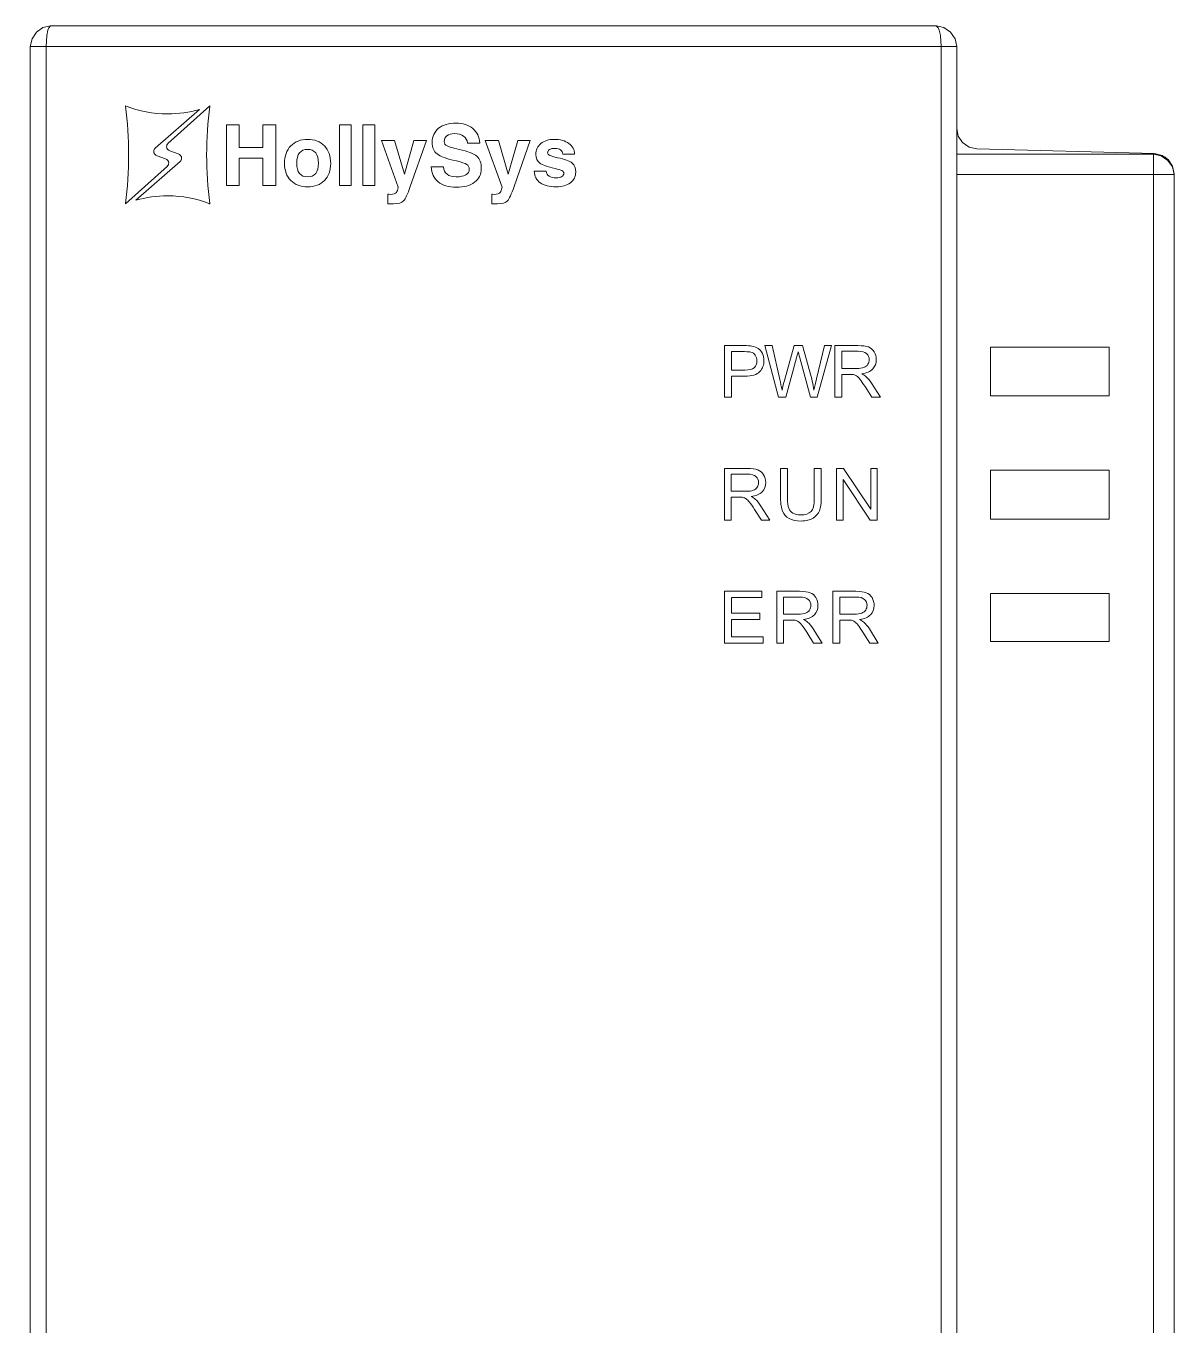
# Model space of a CAD drawing. Header units: millimetres. Extents: x 33157 to 59611, y -29750 to 1750.
# Drawn here: x 54312.9 to 54357.8, y 428.4 to 479.2 of the extents above; entities that cross this region are included whole.
import ezdxf

# ---------------------------------------------------------------- set-up
doc = ezdxf.new("R2010")
doc.units = ezdxf.units.MM
doc.layers.get('0').update_dxf_attribs({"lineweight": 18})

msp = doc.modelspace()

# ---------------------------------------------------------------- linework, layer by layer
at = {"lineweight": 9}
for p, q in [((54313.099, 478.395), (54313.099, 314.004)), ((54313.718, 478.395), (54313.718, 414.042)), ((54348.704, 478.395), (54348.704, 414.042)), ((54349.307, 478.395), (54349.307, 351.241)), ((54357.001, 474.188), (54357.001, 352.975)), ((54357.801, 473.418), (54357.801, 473.388)), ((54357.801, 473.388), (54357.801, 353.458))]:
    msp.add_line(p, q, dxfattribs=at)
for points in [[(54350.628, 464.744), (54355.26, 464.744), (54355.26, 466.648), (54350.628, 466.648)], [(54350.628, 459.934), (54355.26, 459.934), (54355.26, 461.837), (54350.628, 461.837)], [(54350.628, 455.149), (54355.26, 455.149), (54355.26, 457.027), (54350.628, 457.027)]]:
    msp.add_lwpolyline(points, close=True, dxfattribs=at)
for points, knots in [([(54313.899, 479.195), (54313.899, 479.195), (54313.597, 479.134), (54313.597, 479.134), (54313.597, 479.134), (54313.34, 478.953), (54313.34, 478.953), (54313.34, 478.953), (54313.174, 478.697), (54313.174, 478.697), (54313.174, 478.697), (54313.099, 478.395), (54313.099, 478.395)], [0, 0, 0, 0, 149667.581851, 149667.581851, 149667.581851, 299335.163702, 299335.163702, 299335.163702, 449002.745553, 449002.745553, 449002.745553, 598670.327404, 598670.327404, 598670.327404, 598670.327404]), ([(54313.718, 478.395), (54313.718, 478.395), (54313.748, 478.818), (54313.748, 478.818), (54313.748, 478.818), (54313.793, 479.029), (54313.793, 479.029), (54313.793, 479.029), (54313.823, 479.119), (54313.823, 479.119), (54313.823, 479.119), (54313.899, 479.195), (54313.899, 479.195)], [0, 0, 0, 0, 149668.729268, 149668.729268, 149668.729268, 299337.458536, 299337.458536, 299337.458536, 449006.187804, 449006.187804, 449006.187804, 598674.917072, 598674.917072, 598674.917072, 598674.917072]), ([(54349.307, 478.395), (54349.307, 478.395), (54349.247, 478.697), (54349.247, 478.697), (54349.247, 478.697), (54349.066, 478.953), (54349.066, 478.953), (54349.066, 478.953), (54348.809, 479.134), (54348.809, 479.134), (54348.809, 479.134), (54348.507, 479.195), (54348.507, 479.195)], [0, 0, 0, 0, 149766.45418, 149766.45418, 149766.45418, 299532.908359, 299532.908359, 299532.908359, 449299.362539, 449299.362539, 449299.362539, 599065.816718, 599065.816718, 599065.816718, 599065.816718]), ([(54348.704, 478.395), (54348.704, 478.395), (54348.673, 478.818), (54348.673, 478.818), (54348.673, 478.818), (54348.628, 479.029), (54348.628, 479.029), (54348.628, 479.029), (54348.583, 479.119), (54348.583, 479.119), (54348.583, 479.119), (54348.507, 479.195), (54348.507, 479.195)], [0, 0, 0, 0, 149765.19307, 149765.19307, 149765.19307, 299530.386141, 299530.386141, 299530.386141, 449295.579211, 449295.579211, 449295.579211, 599060.772282, 599060.772282, 599060.772282, 599060.772282]), ([(54349.307, 475.198), (54349.307, 475.198), (54349.368, 474.896), (54349.368, 474.896), (54349.368, 474.896), (54349.533, 474.64), (54349.533, 474.64), (54349.533, 474.64), (54349.79, 474.459), (54349.79, 474.459), (54349.79, 474.459), (54350.092, 474.399), (54350.092, 474.399)], [0, 0, 0, 0, 149773.26856, 149773.26856, 149773.26856, 299546.53712, 299546.53712, 299546.53712, 449319.805679, 449319.805679, 449319.805679, 599093.074239, 599093.074239, 599093.074239, 599093.074239]), ([(54357.801, 473.388), (54357.801, 473.388), (54357.741, 473.69), (54357.741, 473.69), (54357.741, 473.69), (54357.56, 473.946), (54357.56, 473.946), (54357.56, 473.946), (54357.303, 474.127), (54357.303, 474.127), (54357.303, 474.127), (54357.001, 474.188), (54357.001, 474.188)], [0, 0, 0, 0, 149796.804768, 149796.804768, 149796.804768, 299593.609537, 299593.609537, 299593.609537, 449390.414305, 449390.414305, 449390.414305, 599187.219074, 599187.219074, 599187.219074, 599187.219074]), ([(54357.801, 473.388), (54357.801, 473.388), (54357.786, 473.554), (54357.786, 473.554), (54357.786, 473.554), (54357.741, 473.705), (54357.741, 473.705), (54357.741, 473.705), (54357.665, 473.841), (54357.665, 473.841), (54357.665, 473.841), (54357.575, 473.961), (54357.575, 473.961), (54357.575, 473.961), (54357.454, 474.067), (54357.454, 474.067), (54357.454, 474.067), (54357.318, 474.127), (54357.318, 474.127), (54357.318, 474.127), (54357.167, 474.172), (54357.167, 474.172), (54357.167, 474.172), (54357.001, 474.188), (54357.001, 474.188)], [0, 0, 0, 0, 140229.384065, 140229.384065, 140229.384065, 280458.76813, 280458.76813, 280458.76813, 420688.152195, 420688.152195, 420688.152195, 560917.53626, 560917.53626, 560917.53626, 701146.920325, 701146.920325, 701146.920325, 841376.30439, 841376.30439, 841376.30439, 981605.688455, 981605.688455, 981605.688455, 1121835.07252, 1121835.07252, 1121835.07252, 1121835.07252]), ([(54357.801, 473.418), (54357.801, 473.418), (54357.741, 473.72), (54357.741, 473.72), (54357.741, 473.72), (54357.575, 473.976), (54357.575, 473.976), (54357.575, 473.976), (54357.333, 474.142), (54357.333, 474.142), (54357.333, 474.142), (54357.032, 474.218), (54357.032, 474.218)], [0, 0, 0, 0, 149796.816417, 149796.816417, 149796.816417, 299593.632833, 299593.632833, 299593.632833, 449390.44925, 449390.44925, 449390.44925, 599187.265667, 599187.265667, 599187.265667, 599187.265667])]:
    msp.add_open_spline(points, degree=3, knots=knots, dxfattribs=at)
for points in [[(54348.507, 479.195), (54348.507, 479.195), (54313.899, 479.195), (54313.899, 479.195)], [(54313.099, 478.395), (54313.099, 478.395), (54349.307, 478.395), (54349.307, 478.395)], [(54350.092, 474.399), (54350.092, 474.399), (54357.032, 474.218), (54357.032, 474.218)], [(54357.001, 474.188), (54357.001, 474.188), (54349.307, 474.188), (54349.307, 474.188)], [(54349.322, 473.388), (54349.322, 473.388), (54357.801, 473.388), (54357.801, 473.388)]]:
    msp.add_open_spline(points, degree=3, dxfattribs=at)
for points, knots in [([(54318.393, 474.005), (54318.393, 474.005), (54318.393, 474.005), (54318.393, 474.005), (54318.393, 474.005), (54318.063, 474.125), (54318.063, 474.125), (54317.985, 474.142), (54317.927, 474.211), (54317.927, 474.294), (54317.927, 474.345), (54317.95, 474.391), (54317.986, 474.423), (54317.986, 474.423), (54317.986, 474.424), (54317.986, 474.424), (54317.986, 474.424), (54319.713, 475.935), (54319.713, 475.935), (54319.319, 475.822), (54318.902, 475.76), (54318.472, 475.76), (54317.898, 475.76), (54317.35, 475.868), (54316.846, 476.064), (54316.837, 476.067), (54316.829, 476.069), (54316.82, 476.072), (54316.82, 476.072), (54316.82, 476.061), (54316.82, 476.061), (54316.904, 475.44), (54316.948, 474.806), (54316.948, 474.161), (54316.948, 473.517), (54316.904, 472.883), (54316.82, 472.261), (54316.82, 472.261), (54316.82, 472.248), (54316.82, 472.248), (54316.82, 472.248), (54318.46, 473.716), (54318.46, 473.716), (54318.46, 473.716), (54318.459, 473.717), (54318.459, 473.717), (54318.492, 473.749), (54318.513, 473.793), (54318.513, 473.842), (54318.513, 473.918), (54318.462, 473.982), (54318.393, 474.005)], [0, 0, 0, 0, 135072.965866, 135072.965866, 135072.965866, 270145.931731, 270145.931731, 270145.931731, 405218.897597, 405218.897597, 405218.897597, 540291.863463, 540291.863463, 540291.863463, 675364.829329, 675364.829329, 675364.829329, 810437.795194, 810437.795194, 810437.795194, 945510.76106, 945510.76106, 945510.76106, 1080583.726926, 1080583.726926, 1080583.726926, 1215656.692792, 1215656.692792, 1215656.692792, 1350729.658657, 1350729.658657, 1350729.658657, 1485802.624523, 1485802.624523, 1485802.624523, 1620875.590389, 1620875.590389, 1620875.590389, 1755948.556255, 1755948.556255, 1755948.556255, 1891021.52212, 1891021.52212, 1891021.52212, 2026094.487986, 2026094.487986, 2026094.487986, 2161167.453852, 2161167.453852, 2161167.453852, 2296240.419717, 2296240.419717, 2296240.419717, 2296240.419717]), ([(54318.551, 474.316), (54318.551, 474.316), (54318.551, 474.316), (54318.551, 474.316), (54318.551, 474.316), (54318.88, 474.195), (54318.88, 474.195), (54318.958, 474.179), (54319.017, 474.11), (54319.017, 474.027), (54319.017, 473.975), (54318.993, 473.93), (54318.957, 473.898), (54318.957, 473.898), (54318.958, 473.897), (54318.958, 473.897), (54318.958, 473.897), (54317.23, 472.386), (54317.23, 472.386), (54317.624, 472.499), (54318.041, 472.56), (54318.472, 472.56), (54319.045, 472.56), (54319.593, 472.452), (54320.098, 472.257), (54320.106, 472.254), (54320.114, 472.252), (54320.123, 472.249), (54320.123, 472.249), (54320.123, 472.26), (54320.123, 472.26), (54320.039, 472.881), (54319.995, 473.515), (54319.995, 474.16), (54319.995, 474.804), (54320.039, 475.438), (54320.123, 476.06), (54320.123, 476.06), (54320.123, 476.073), (54320.123, 476.073), (54320.123, 476.073), (54318.484, 474.605), (54318.484, 474.605), (54318.484, 474.605), (54318.484, 474.604), (54318.484, 474.604), (54318.451, 474.572), (54318.431, 474.528), (54318.431, 474.479), (54318.431, 474.403), (54318.481, 474.338), (54318.551, 474.316)], [0, 0, 0, 0, 135078.127236, 135078.127236, 135078.127236, 270156.254472, 270156.254472, 270156.254472, 405234.381708, 405234.381708, 405234.381708, 540312.508944, 540312.508944, 540312.508944, 675390.63618, 675390.63618, 675390.63618, 810468.763416, 810468.763416, 810468.763416, 945546.890653, 945546.890653, 945546.890653, 1080625.017889, 1080625.017889, 1080625.017889, 1215703.145125, 1215703.145125, 1215703.145125, 1350781.272361, 1350781.272361, 1350781.272361, 1485859.399597, 1485859.399597, 1485859.399597, 1620937.526833, 1620937.526833, 1620937.526833, 1756015.654069, 1756015.654069, 1756015.654069, 1891093.781305, 1891093.781305, 1891093.781305, 2026171.908541, 2026171.908541, 2026171.908541, 2161250.035777, 2161250.035777, 2161250.035777, 2296328.163013, 2296328.163013, 2296328.163013, 2296328.163013]), ([(54320.766, 475.338), (54320.766, 475.338), (54321.014, 475.338), (54321.014, 475.338), (54321.014, 475.338), (54321.264, 475.338), (54321.264, 475.338), (54321.264, 475.338), (54321.264, 474.447), (54321.264, 474.447), (54321.264, 474.447), (54322.195, 474.447), (54322.195, 474.447), (54322.195, 474.447), (54322.195, 475.338), (54322.195, 475.338), (54322.195, 475.338), (54322.443, 475.338), (54322.443, 475.338), (54322.443, 475.338), (54322.693, 475.338), (54322.693, 475.338), (54322.693, 475.338), (54322.693, 472.958), (54322.693, 472.958), (54322.693, 472.958), (54322.445, 472.958), (54322.445, 472.958), (54322.445, 472.958), (54322.195, 472.958), (54322.195, 472.958), (54322.195, 472.958), (54322.195, 474.037), (54322.195, 474.037), (54322.195, 474.037), (54321.264, 474.037), (54321.264, 474.037), (54321.264, 474.037), (54321.264, 472.958), (54321.264, 472.958), (54321.264, 472.958), (54321.016, 472.958), (54321.016, 472.958), (54321.016, 472.958), (54320.766, 472.958), (54320.766, 472.958), (54320.766, 472.958), (54320.766, 475.338), (54320.766, 475.338)], [0, 0, 0, 0, 135351.396873, 135351.396873, 135351.396873, 270702.793745, 270702.793745, 270702.793745, 406054.190618, 406054.190618, 406054.190618, 541405.58749, 541405.58749, 541405.58749, 676756.984363, 676756.984363, 676756.984363, 812108.381235, 812108.381235, 812108.381235, 947459.778108, 947459.778108, 947459.778108, 1082811.17498, 1082811.17498, 1082811.17498, 1218162.571853, 1218162.571853, 1218162.571853, 1353513.968726, 1353513.968726, 1353513.968726, 1488865.365598, 1488865.365598, 1488865.365598, 1624216.762471, 1624216.762471, 1624216.762471, 1759568.159343, 1759568.159343, 1759568.159343, 1894919.556216, 1894919.556216, 1894919.556216, 2030270.953088, 2030270.953088, 2030270.953088, 2165622.349961, 2165622.349961, 2165622.349961, 2165622.349961]), ([(54325.182, 475.338), (54325.182, 475.338), (54325.413, 475.338), (54325.413, 475.338), (54325.413, 475.338), (54325.646, 475.338), (54325.646, 475.338), (54325.646, 475.338), (54325.646, 472.958), (54325.646, 472.958), (54325.646, 472.958), (54325.415, 472.958), (54325.415, 472.958), (54325.415, 472.958), (54325.182, 472.958), (54325.182, 472.958), (54325.182, 472.958), (54325.182, 475.338), (54325.182, 475.338)], [0, 0, 0, 0, 143331.452244, 143331.452244, 143331.452244, 286662.904488, 286662.904488, 286662.904488, 429994.356733, 429994.356733, 429994.356733, 573325.808977, 573325.808977, 573325.808977, 716657.261221, 716657.261221, 716657.261221, 859988.713465, 859988.713465, 859988.713465, 859988.713465]), ([(54326.103, 475.338), (54326.103, 475.338), (54326.335, 475.338), (54326.335, 475.338), (54326.335, 475.338), (54326.568, 475.338), (54326.568, 475.338), (54326.568, 475.338), (54326.568, 472.958), (54326.568, 472.958), (54326.568, 472.958), (54326.336, 472.958), (54326.336, 472.958), (54326.336, 472.958), (54326.103, 472.958), (54326.103, 472.958), (54326.103, 472.958), (54326.103, 475.338), (54326.103, 475.338)], [0, 0, 0, 0, 143333.894511, 143333.894511, 143333.894511, 286667.789021, 286667.789021, 286667.789021, 430001.683532, 430001.683532, 430001.683532, 573335.578042, 573335.578042, 573335.578042, 716669.472553, 716669.472553, 716669.472553, 860003.367064, 860003.367064, 860003.367064, 860003.367064]), ([(54330.186, 474.622), (54330.177, 474.736), (54330.127, 474.826), (54330.037, 474.893), (54329.946, 474.959), (54329.828, 474.993), (54329.683, 474.993), (54329.556, 474.993), (54329.457, 474.965), (54329.386, 474.909), (54329.315, 474.854), (54329.279, 474.776), (54329.279, 474.677), (54329.279, 474.606), (54329.317, 474.551), (54329.391, 474.512), (54329.465, 474.473), (54329.621, 474.427), (54329.859, 474.374), (54330.206, 474.297), (54330.437, 474.207), (54330.554, 474.106), (54330.671, 474.005), (54330.729, 473.844), (54330.729, 473.621), (54330.729, 473.398), (54330.641, 473.221), (54330.465, 473.089), (54330.289, 472.958), (54330.051, 472.893), (54329.751, 472.893), (54329.45, 472.893), (54329.214, 472.962), (54329.045, 473.102), (54328.876, 473.241), (54328.785, 473.439), (54328.773, 473.696), (54328.773, 473.696), (54329.252, 473.696), (54329.252, 473.696), (54329.257, 473.57), (54329.303, 473.473), (54329.39, 473.405), (54329.476, 473.337), (54329.597, 473.303), (54329.751, 473.303), (54329.91, 473.303), (54330.034, 473.328), (54330.123, 473.379), (54330.212, 473.431), (54330.257, 473.502), (54330.257, 473.592), (54330.257, 473.682), (54330.225, 473.748), (54330.16, 473.79), (54330.098, 473.832), (54329.964, 473.876), (54329.759, 473.921), (54329.381, 474.005), (54329.128, 474.096), (54329.001, 474.195), (54328.874, 474.292), (54328.811, 474.443), (54328.811, 474.65), (54328.811, 474.881), (54328.895, 475.064), (54329.062, 475.199), (54329.23, 475.335), (54329.456, 475.403), (54329.741, 475.403), (54330.008, 475.403), (54330.225, 475.332), (54330.392, 475.192), (54330.56, 475.051), (54330.653, 474.861), (54330.671, 474.622), (54330.671, 474.622), (54330.186, 474.622), (54330.186, 474.622)], [0, 0, 0, 0, 133532.045624, 133532.045624, 133532.045624, 267064.091248, 267064.091248, 267064.091248, 400596.136872, 400596.136872, 400596.136872, 534128.182497, 534128.182497, 534128.182497, 667660.228121, 667660.228121, 667660.228121, 801192.273745, 801192.273745, 801192.273745, 934724.319369, 934724.319369, 934724.319369, 1068256.364993, 1068256.364993, 1068256.364993, 1201788.410617, 1201788.410617, 1201788.410617, 1335320.456241, 1335320.456241, 1335320.456241, 1468852.501866, 1468852.501866, 1468852.501866, 1602384.54749, 1602384.54749, 1602384.54749, 1735916.593114, 1735916.593114, 1735916.593114, 1869448.638738, 1869448.638738, 1869448.638738, 2002980.684362, 2002980.684362, 2002980.684362, 2136512.729986, 2136512.729986, 2136512.729986, 2270044.77561, 2270044.77561, 2270044.77561, 2403576.821235, 2403576.821235, 2403576.821235, 2537108.866859, 2537108.866859, 2537108.866859, 2670640.912483, 2670640.912483, 2670640.912483, 2804172.958107, 2804172.958107, 2804172.958107, 2937705.003731, 2937705.003731, 2937705.003731, 3071237.049355, 3071237.049355, 3071237.049355, 3204769.094979, 3204769.094979, 3204769.094979, 3338301.140604, 3338301.140604, 3338301.140604, 3471833.186228, 3471833.186228, 3471833.186228, 3471833.186228]), ([(54323.284, 473.159), (54323.122, 473.324), (54323.04, 473.547), (54323.04, 473.828), (54323.04, 474.115), (54323.122, 474.343), (54323.284, 474.511), (54323.447, 474.68), (54323.666, 474.765), (54323.941, 474.765), (54324.219, 474.765), (54324.439, 474.68), (54324.601, 474.511), (54324.763, 474.343), (54324.844, 474.115), (54324.844, 473.828), (54324.844, 473.547), (54324.763, 473.324), (54324.601, 473.159), (54324.439, 472.994), (54324.219, 472.911), (54323.941, 472.911), (54323.666, 472.911), (54323.447, 472.994), (54323.284, 473.159)], [0, 0, 0, 0, 140139.756462, 140139.756462, 140139.756462, 280279.512924, 280279.512924, 280279.512924, 420419.269386, 420419.269386, 420419.269386, 560559.025848, 560559.025848, 560559.025848, 700698.78231, 700698.78231, 700698.78231, 840838.538772, 840838.538772, 840838.538772, 980978.295234, 980978.295234, 980978.295234, 1121118.051696, 1121118.051696, 1121118.051696, 1121118.051696]), ([(54324.258, 473.436), (54324.33, 473.527), (54324.367, 473.659), (54324.367, 473.833), (54324.367, 474.011), (54324.33, 474.145), (54324.258, 474.238), (54324.185, 474.33), (54324.08, 474.376), (54323.941, 474.376), (54323.803, 474.376), (54323.697, 474.33), (54323.625, 474.238), (54323.553, 474.145), (54323.517, 474.011), (54323.517, 473.833), (54323.517, 473.659), (54323.553, 473.527), (54323.625, 473.436), (54323.697, 473.346), (54323.803, 473.301), (54323.941, 473.301), (54324.08, 473.301), (54324.185, 473.346), (54324.258, 473.436)], [0, 0, 0, 0, 140140.98227, 140140.98227, 140140.98227, 280281.96454, 280281.96454, 280281.96454, 420422.94681, 420422.94681, 420422.94681, 560563.929079, 560563.929079, 560563.929079, 700704.911349, 700704.911349, 700704.911349, 840845.893619, 840845.893619, 840845.893619, 980986.875889, 980986.875889, 980986.875889, 1121127.858159, 1121127.858159, 1121127.858159, 1121127.858159]), ([(54327.952, 472.92), (54327.851, 472.623), (54327.764, 472.437), (54327.691, 472.361), (54327.619, 472.285), (54327.49, 472.248), (54327.304, 472.248), (54327.304, 472.248), (54327.082, 472.253), (54327.082, 472.253), (54327.082, 472.253), (54327.082, 472.625), (54327.082, 472.625), (54327.093, 472.621), (54327.122, 472.618), (54327.171, 472.618), (54327.295, 472.618), (54327.376, 472.644), (54327.414, 472.695), (54327.438, 472.727), (54327.462, 472.794), (54327.485, 472.895), (54327.485, 472.895), (54326.828, 474.719), (54326.828, 474.719), (54326.828, 474.719), (54327.084, 474.719), (54327.084, 474.719), (54327.084, 474.719), (54327.341, 474.719), (54327.341, 474.719), (54327.341, 474.719), (54327.725, 473.412), (54327.725, 473.412), (54327.725, 473.412), (54327.725, 473.412), (54327.725, 473.412), (54327.725, 473.412), (54328.098, 474.719), (54328.098, 474.719), (54328.098, 474.719), (54328.341, 474.719), (54328.341, 474.719), (54328.341, 474.719), (54328.584, 474.719), (54328.584, 474.719), (54328.584, 474.719), (54327.952, 472.92), (54327.952, 472.92)], [0, 0, 0, 0, 135367.877437, 135367.877437, 135367.877437, 270735.754875, 270735.754875, 270735.754875, 406103.632312, 406103.632312, 406103.632312, 541471.509749, 541471.509749, 541471.509749, 676839.387187, 676839.387187, 676839.387187, 812207.264624, 812207.264624, 812207.264624, 947575.142061, 947575.142061, 947575.142061, 1082943.019499, 1082943.019499, 1082943.019499, 1218310.896936, 1218310.896936, 1218310.896936, 1353678.774373, 1353678.774373, 1353678.774373, 1489046.651811, 1489046.651811, 1489046.651811, 1624414.529248, 1624414.529248, 1624414.529248, 1759782.406685, 1759782.406685, 1759782.406685, 1895150.284123, 1895150.284123, 1895150.284123, 2030518.16156, 2030518.16156, 2030518.16156, 2165886.038997, 2165886.038997, 2165886.038997, 2165886.038997]), ([(54332.01, 472.92), (54331.908, 472.623), (54331.821, 472.437), (54331.749, 472.361), (54331.676, 472.285), (54331.547, 472.248), (54331.361, 472.248), (54331.361, 472.248), (54331.139, 472.253), (54331.139, 472.253), (54331.139, 472.253), (54331.139, 472.625), (54331.139, 472.625), (54331.15, 472.621), (54331.18, 472.618), (54331.228, 472.618), (54331.352, 472.618), (54331.433, 472.644), (54331.471, 472.695), (54331.495, 472.727), (54331.519, 472.794), (54331.543, 472.895), (54331.543, 472.895), (54330.885, 474.719), (54330.885, 474.719), (54330.885, 474.719), (54331.141, 474.719), (54331.141, 474.719), (54331.141, 474.719), (54331.399, 474.719), (54331.399, 474.719), (54331.399, 474.719), (54331.782, 473.412), (54331.782, 473.412), (54331.782, 473.412), (54331.783, 473.412), (54331.783, 473.412), (54331.783, 473.412), (54332.156, 474.719), (54332.156, 474.719), (54332.156, 474.719), (54332.398, 474.719), (54332.398, 474.719), (54332.398, 474.719), (54332.641, 474.719), (54332.641, 474.719), (54332.641, 474.719), (54332.01, 472.92), (54332.01, 472.92)], [0, 0, 0, 0, 135378.030738, 135378.030738, 135378.030738, 270756.061475, 270756.061475, 270756.061475, 406134.092213, 406134.092213, 406134.092213, 541512.122951, 541512.122951, 541512.122951, 676890.153689, 676890.153689, 676890.153689, 812268.184426, 812268.184426, 812268.184426, 947646.215164, 947646.215164, 947646.215164, 1083024.245902, 1083024.245902, 1083024.245902, 1218402.276639, 1218402.276639, 1218402.276639, 1353780.307377, 1353780.307377, 1353780.307377, 1489158.338115, 1489158.338115, 1489158.338115, 1624536.368852, 1624536.368852, 1624536.368852, 1759914.39959, 1759914.39959, 1759914.39959, 1895292.430328, 1895292.430328, 1895292.430328, 2030670.461066, 2030670.461066, 2030670.461066, 2166048.491803, 2166048.491803, 2166048.491803, 2166048.491803]), ([(54333.911, 474.189), (54333.911, 474.258), (54333.883, 474.313), (54333.827, 474.354), (54333.77, 474.395), (54333.696, 474.415), (54333.603, 474.415), (54333.513, 474.415), (54333.443, 474.4), (54333.393, 474.369), (54333.343, 474.338), (54333.318, 474.296), (54333.318, 474.24), (54333.318, 474.202), (54333.347, 474.168), (54333.404, 474.14), (54333.46, 474.113), (54333.56, 474.083), (54333.704, 474.051), (54333.989, 473.987), (54334.18, 473.918), (54334.276, 473.842), (54334.372, 473.767), (54334.42, 473.648), (54334.42, 473.486), (54334.42, 473.313), (54334.35, 473.175), (54334.211, 473.069), (54334.071, 472.964), (54333.886, 472.911), (54333.657, 472.911), (54333.386, 472.911), (54333.177, 472.963), (54333.031, 473.067), (54332.884, 473.17), (54332.806, 473.322), (54332.796, 473.52), (54332.796, 473.52), (54333.269, 473.52), (54333.269, 473.52), (54333.272, 473.439), (54333.308, 473.376), (54333.377, 473.33), (54333.446, 473.284), (54333.539, 473.261), (54333.657, 473.261), (54333.75, 473.261), (54333.822, 473.277), (54333.875, 473.309), (54333.927, 473.34), (54333.953, 473.385), (54333.953, 473.442), (54333.953, 473.482), (54333.928, 473.516), (54333.877, 473.544), (54333.827, 473.571), (54333.738, 473.599), (54333.61, 473.627), (54333.312, 473.694), (54333.113, 473.764), (54333.012, 473.839), (54332.912, 473.912), (54332.862, 474.026), (54332.862, 474.18), (54332.862, 474.355), (54332.927, 474.496), (54333.057, 474.604), (54333.187, 474.711), (54333.359, 474.765), (54333.571, 474.765), (54333.811, 474.765), (54334.004, 474.712), (54334.151, 474.607), (54334.298, 474.501), (54334.371, 474.362), (54334.371, 474.189), (54334.371, 474.189), (54334.371, 474.189), (54334.371, 474.189), (54334.371, 474.189), (54333.911, 474.189), (54333.911, 474.189)], [0, 0, 0, 0, 133442.739874, 133442.739874, 133442.739874, 266885.479747, 266885.479747, 266885.479747, 400328.219621, 400328.219621, 400328.219621, 533770.959494, 533770.959494, 533770.959494, 667213.699368, 667213.699368, 667213.699368, 800656.439242, 800656.439242, 800656.439242, 934099.179115, 934099.179115, 934099.179115, 1067541.918989, 1067541.918989, 1067541.918989, 1200984.658862, 1200984.658862, 1200984.658862, 1334427.398736, 1334427.398736, 1334427.398736, 1467870.13861, 1467870.13861, 1467870.13861, 1601312.878483, 1601312.878483, 1601312.878483, 1734755.618357, 1734755.618357, 1734755.618357, 1868198.35823, 1868198.35823, 1868198.35823, 2001641.098104, 2001641.098104, 2001641.098104, 2135083.837977, 2135083.837977, 2135083.837977, 2268526.577851, 2268526.577851, 2268526.577851, 2401969.317725, 2401969.317725, 2401969.317725, 2535412.057598, 2535412.057598, 2535412.057598, 2668854.797472, 2668854.797472, 2668854.797472, 2802297.537345, 2802297.537345, 2802297.537345, 2935740.277219, 2935740.277219, 2935740.277219, 3069183.017093, 3069183.017093, 3069183.017093, 3202625.756966, 3202625.756966, 3202625.756966, 3336068.49684, 3336068.49684, 3336068.49684, 3469511.236713, 3469511.236713, 3469511.236713, 3602953.976587, 3602953.976587, 3602953.976587, 3602953.976587]), ([(54340.233, 464.689), (54340.233, 464.689), (54340.233, 466.709), (54340.233, 466.709), (54340.233, 466.709), (54340.996, 466.709), (54340.996, 466.709), (54341.13, 466.709), (54341.232, 466.703), (54341.303, 466.69), (54341.402, 466.673), (54341.486, 466.642), (54341.553, 466.596), (54341.62, 466.549), (54341.674, 466.484), (54341.715, 466.401), (54341.756, 466.318), (54341.776, 466.226), (54341.776, 466.126), (54341.776, 465.955), (54341.722, 465.809), (54341.612, 465.691), (54341.503, 465.572), (54341.305, 465.513), (54341.019, 465.513), (54341.019, 465.513), (54340.501, 465.513), (54340.501, 465.513), (54340.501, 465.513), (54340.501, 464.689), (54340.501, 464.689), (54340.501, 464.689), (54340.233, 464.689), (54340.233, 464.689)], [0, 0, 0, 0, 137605.290349, 137605.290349, 137605.290349, 275210.580697, 275210.580697, 275210.580697, 412815.871046, 412815.871046, 412815.871046, 550421.161394, 550421.161394, 550421.161394, 688026.451743, 688026.451743, 688026.451743, 825631.742091, 825631.742091, 825631.742091, 963237.03244, 963237.03244, 963237.03244, 1100842.322789, 1100842.322789, 1100842.322789, 1238447.613137, 1238447.613137, 1238447.613137, 1376052.903486, 1376052.903486, 1376052.903486, 1513658.193834, 1513658.193834, 1513658.193834, 1513658.193834]), ([(54342.346, 464.689), (54342.346, 464.689), (54341.814, 466.709), (54341.814, 466.709), (54341.814, 466.709), (54342.092, 466.709), (54342.092, 466.709), (54342.092, 466.709), (54342.394, 465.384), (54342.394, 465.384), (54342.427, 465.245), (54342.457, 465.108), (54342.481, 464.971), (54342.535, 465.187), (54342.566, 465.311), (54342.575, 465.344), (54342.575, 465.344), (54342.957, 466.709), (54342.957, 466.709), (54342.957, 466.709), (54343.279, 466.709), (54343.279, 466.709), (54343.279, 466.709), (54343.568, 465.686), (54343.568, 465.686), (54343.64, 465.432), (54343.692, 465.194), (54343.726, 464.971), (54343.753, 465.099), (54343.787, 465.245), (54343.829, 465.41), (54343.829, 465.41), (54344.145, 466.709), (54344.145, 466.709), (54344.145, 466.709), (54344.413, 466.709), (54344.413, 466.709), (54344.413, 466.709), (54343.86, 464.689), (54343.86, 464.689), (54343.86, 464.689), (54343.6, 464.689), (54343.6, 464.689), (54343.6, 464.689), (54343.176, 466.228), (54343.176, 466.228), (54343.14, 466.357), (54343.119, 466.436), (54343.111, 466.465), (54343.088, 466.373), (54343.067, 466.294), (54343.049, 466.229), (54343.049, 466.229), (54342.625, 464.689), (54342.625, 464.689), (54342.625, 464.689), (54342.346, 464.689), (54342.346, 464.689)], [0, 0, 0, 0, 134668.400487, 134668.400487, 134668.400487, 269336.800973, 269336.800973, 269336.800973, 404005.20146, 404005.20146, 404005.20146, 538673.601947, 538673.601947, 538673.601947, 673342.002433, 673342.002433, 673342.002433, 808010.40292, 808010.40292, 808010.40292, 942678.803407, 942678.803407, 942678.803407, 1077347.203893, 1077347.203893, 1077347.203893, 1212015.60438, 1212015.60438, 1212015.60438, 1346684.004867, 1346684.004867, 1346684.004867, 1481352.405353, 1481352.405353, 1481352.405353, 1616020.80584, 1616020.80584, 1616020.80584, 1750689.206327, 1750689.206327, 1750689.206327, 1885357.606813, 1885357.606813, 1885357.606813, 2020026.0073, 2020026.0073, 2020026.0073, 2154694.407787, 2154694.407787, 2154694.407787, 2289362.808273, 2289362.808273, 2289362.808273, 2424031.20876, 2424031.20876, 2424031.20876, 2558699.609247, 2558699.609247, 2558699.609247, 2558699.609247]), ([(54344.549, 464.689), (54344.549, 464.689), (54344.549, 466.709), (54344.549, 466.709), (54344.549, 466.709), (54345.445, 466.709), (54345.445, 466.709), (54345.625, 466.709), (54345.762, 466.691), (54345.855, 466.655), (54345.949, 466.618), (54346.024, 466.554), (54346.08, 466.463), (54346.136, 466.371), (54346.164, 466.269), (54346.164, 466.158), (54346.164, 466.015), (54346.117, 465.894), (54346.024, 465.796), (54345.932, 465.697), (54345.789, 465.635), (54345.595, 465.609), (54345.666, 465.575), (54345.719, 465.541), (54345.756, 465.508), (54345.834, 465.436), (54345.908, 465.347), (54345.977, 465.239), (54345.977, 465.239), (54346.327, 464.689), (54346.327, 464.689), (54346.327, 464.689), (54345.993, 464.689), (54345.993, 464.689), (54345.993, 464.689), (54345.726, 465.109), (54345.726, 465.109), (54345.648, 465.231), (54345.584, 465.324), (54345.533, 465.388), (54345.482, 465.452), (54345.437, 465.497), (54345.397, 465.523), (54345.358, 465.548), (54345.317, 465.566), (54345.275, 465.577), (54345.245, 465.583), (54345.196, 465.586), (54345.127, 465.586), (54345.127, 465.586), (54344.817, 465.586), (54344.817, 465.586), (54344.817, 465.586), (54344.817, 464.689), (54344.817, 464.689), (54344.817, 464.689), (54344.549, 464.689), (54344.549, 464.689)], [0, 0, 0, 0, 134677.416348, 134677.416348, 134677.416348, 269354.832696, 269354.832696, 269354.832696, 404032.249044, 404032.249044, 404032.249044, 538709.665392, 538709.665392, 538709.665392, 673387.08174, 673387.08174, 673387.08174, 808064.498088, 808064.498088, 808064.498088, 942741.914435, 942741.914435, 942741.914435, 1077419.330783, 1077419.330783, 1077419.330783, 1212096.747131, 1212096.747131, 1212096.747131, 1346774.163479, 1346774.163479, 1346774.163479, 1481451.579827, 1481451.579827, 1481451.579827, 1616128.996175, 1616128.996175, 1616128.996175, 1750806.412523, 1750806.412523, 1750806.412523, 1885483.828871, 1885483.828871, 1885483.828871, 2020161.245219, 2020161.245219, 2020161.245219, 2154838.661567, 2154838.661567, 2154838.661567, 2289516.077915, 2289516.077915, 2289516.077915, 2424193.494263, 2424193.494263, 2424193.494263, 2558870.910611, 2558870.910611, 2558870.910611, 2558870.910611]), ([(54340.501, 465.75), (54340.501, 465.75), (54341.023, 465.75), (54341.023, 465.75), (54341.196, 465.75), (54341.318, 465.782), (54341.391, 465.846), (54341.464, 465.911), (54341.5, 466.001), (54341.5, 466.118), (54341.5, 466.202), (54341.479, 466.275), (54341.436, 466.335), (54341.393, 466.395), (54341.337, 466.435), (54341.267, 466.454), (54341.222, 466.466), (54341.139, 466.472), (54341.018, 466.472), (54341.018, 466.472), (54340.501, 466.472), (54340.501, 466.472), (54340.501, 466.472), (54340.501, 465.75), (54340.501, 465.75)], [0, 0, 0, 0, 140195.987193, 140195.987193, 140195.987193, 280391.974386, 280391.974386, 280391.974386, 420587.961579, 420587.961579, 420587.961579, 560783.948773, 560783.948773, 560783.948773, 700979.935966, 700979.935966, 700979.935966, 841175.923159, 841175.923159, 841175.923159, 981371.910352, 981371.910352, 981371.910352, 1121567.897545, 1121567.897545, 1121567.897545, 1121567.897545]), ([(54344.817, 465.817), (54344.817, 465.817), (54345.391, 465.817), (54345.391, 465.817), (54345.513, 465.817), (54345.608, 465.83), (54345.677, 465.856), (54345.746, 465.88), (54345.798, 465.921), (54345.833, 465.977), (54345.869, 466.032), (54345.887, 466.093), (54345.887, 466.158), (54345.887, 466.253), (54345.853, 466.332), (54345.783, 466.394), (54345.714, 466.456), (54345.605, 466.486), (54345.456, 466.486), (54345.456, 466.486), (54344.817, 466.486), (54344.817, 466.486), (54344.817, 466.486), (54344.817, 465.817), (54344.817, 465.817)], [0, 0, 0, 0, 140207.501102, 140207.501102, 140207.501102, 280415.002203, 280415.002203, 280415.002203, 420622.503305, 420622.503305, 420622.503305, 560830.004407, 560830.004407, 560830.004407, 701037.505508, 701037.505508, 701037.505508, 841245.00661, 841245.00661, 841245.00661, 981452.507712, 981452.507712, 981452.507712, 1121660.008814, 1121660.008814, 1121660.008814, 1121660.008814]), ([(54340.23, 459.889), (54340.23, 459.889), (54340.23, 461.909), (54340.23, 461.909), (54340.23, 461.909), (54341.126, 461.909), (54341.126, 461.909), (54341.306, 461.909), (54341.443, 461.891), (54341.536, 461.855), (54341.63, 461.818), (54341.705, 461.754), (54341.761, 461.663), (54341.817, 461.571), (54341.844, 461.469), (54341.844, 461.358), (54341.844, 461.215), (54341.798, 461.094), (54341.705, 460.996), (54341.613, 460.897), (54341.47, 460.835), (54341.276, 460.809), (54341.347, 460.775), (54341.4, 460.741), (54341.437, 460.708), (54341.515, 460.636), (54341.589, 460.547), (54341.658, 460.439), (54341.658, 460.439), (54342.008, 459.889), (54342.008, 459.889), (54342.008, 459.889), (54341.674, 459.889), (54341.674, 459.889), (54341.674, 459.889), (54341.406, 460.309), (54341.406, 460.309), (54341.329, 460.431), (54341.264, 460.524), (54341.214, 460.588), (54341.163, 460.652), (54341.118, 460.697), (54341.078, 460.723), (54341.039, 460.748), (54340.998, 460.766), (54340.956, 460.777), (54340.926, 460.783), (54340.877, 460.786), (54340.808, 460.786), (54340.808, 460.786), (54340.498, 460.786), (54340.498, 460.786), (54340.498, 460.786), (54340.498, 459.889), (54340.498, 459.889), (54340.498, 459.889), (54340.23, 459.889), (54340.23, 459.889)], [0, 0, 0, 0, 134672.442671, 134672.442671, 134672.442671, 269344.885342, 269344.885342, 269344.885342, 404017.328012, 404017.328012, 404017.328012, 538689.770683, 538689.770683, 538689.770683, 673362.213354, 673362.213354, 673362.213354, 808034.656025, 808034.656025, 808034.656025, 942707.098696, 942707.098696, 942707.098696, 1077379.541366, 1077379.541366, 1077379.541366, 1212051.984037, 1212051.984037, 1212051.984037, 1346724.426708, 1346724.426708, 1346724.426708, 1481396.869379, 1481396.869379, 1481396.869379, 1616069.31205, 1616069.31205, 1616069.31205, 1750741.75472, 1750741.75472, 1750741.75472, 1885414.197391, 1885414.197391, 1885414.197391, 2020086.640062, 2020086.640062, 2020086.640062, 2154759.082733, 2154759.082733, 2154759.082733, 2289431.525404, 2289431.525404, 2289431.525404, 2424103.968074, 2424103.968074, 2424103.968074, 2558776.410745, 2558776.410745, 2558776.410745, 2558776.410745]), ([(54340.498, 461.017), (54340.498, 461.017), (54341.072, 461.017), (54341.072, 461.017), (54341.194, 461.017), (54341.289, 461.03), (54341.358, 461.056), (54341.427, 461.08), (54341.479, 461.121), (54341.514, 461.177), (54341.55, 461.232), (54341.568, 461.293), (54341.568, 461.358), (54341.568, 461.453), (54341.533, 461.532), (54341.464, 461.594), (54341.395, 461.656), (54341.286, 461.686), (54341.137, 461.686), (54341.137, 461.686), (54340.498, 461.686), (54340.498, 461.686), (54340.498, 461.686), (54340.498, 461.017), (54340.498, 461.017)], [0, 0, 0, 0, 140202.453226, 140202.453226, 140202.453226, 280404.906451, 280404.906451, 280404.906451, 420607.359677, 420607.359677, 420607.359677, 560809.812902, 560809.812902, 560809.812902, 701012.266128, 701012.266128, 701012.266128, 841214.719354, 841214.719354, 841214.719354, 981417.172579, 981417.172579, 981417.172579, 1121619.625805, 1121619.625805, 1121619.625805, 1121619.625805]), ([(54343.743, 461.909), (54343.743, 461.909), (54344.011, 461.909), (54344.011, 461.909), (54344.011, 461.909), (54344.011, 460.742), (54344.011, 460.742), (54344.011, 460.539), (54343.988, 460.378), (54343.942, 460.258), (54343.896, 460.139), (54343.814, 460.042), (54343.694, 459.967), (54343.574, 459.892), (54343.417, 459.855), (54343.223, 459.855), (54343.034, 459.855), (54342.879, 459.887), (54342.759, 459.953), (54342.639, 460.018), (54342.553, 460.112), (54342.502, 460.236), (54342.451, 460.359), (54342.425, 460.528), (54342.425, 460.742), (54342.425, 460.742), (54342.425, 461.909), (54342.425, 461.909), (54342.425, 461.909), (54342.693, 461.909), (54342.693, 461.909), (54342.693, 461.909), (54342.693, 460.743), (54342.693, 460.743), (54342.693, 460.567), (54342.71, 460.437), (54342.742, 460.355), (54342.774, 460.271), (54342.83, 460.207), (54342.909, 460.162), (54342.989, 460.117), (54343.085, 460.095), (54343.2, 460.095), (54343.395, 460.095), (54343.535, 460.139), (54343.618, 460.228), (54343.702, 460.318), (54343.743, 460.489), (54343.743, 460.743), (54343.743, 460.743), (54343.743, 461.909), (54343.743, 461.909)], [0, 0, 0, 0, 135153.408107, 135153.408107, 135153.408107, 270306.816214, 270306.816214, 270306.816214, 405460.224322, 405460.224322, 405460.224322, 540613.632429, 540613.632429, 540613.632429, 675767.040536, 675767.040536, 675767.040536, 810920.448643, 810920.448643, 810920.448643, 946073.85675, 946073.85675, 946073.85675, 1081227.264857, 1081227.264857, 1081227.264857, 1216380.672965, 1216380.672965, 1216380.672965, 1351534.081072, 1351534.081072, 1351534.081072, 1486687.489179, 1486687.489179, 1486687.489179, 1621840.897286, 1621840.897286, 1621840.897286, 1756994.305393, 1756994.305393, 1756994.305393, 1892147.713501, 1892147.713501, 1892147.713501, 2027301.121608, 2027301.121608, 2027301.121608, 2162454.529715, 2162454.529715, 2162454.529715, 2297607.937822, 2297607.937822, 2297607.937822, 2297607.937822]), ([(54344.611, 459.889), (54344.611, 459.889), (54344.611, 461.909), (54344.611, 461.909), (54344.611, 461.909), (54344.886, 461.909), (54344.886, 461.909), (54344.886, 461.909), (54345.946, 460.323), (54345.946, 460.323), (54345.946, 460.323), (54345.946, 461.909), (54345.946, 461.909), (54345.946, 461.909), (54346.203, 461.909), (54346.203, 461.909), (54346.203, 461.909), (54346.203, 459.889), (54346.203, 459.889), (54346.203, 459.889), (54345.928, 459.889), (54345.928, 459.889), (54345.928, 459.889), (54344.868, 461.475), (54344.868, 461.475), (54344.868, 461.475), (54344.868, 459.889), (54344.868, 459.889), (54344.868, 459.889), (54344.611, 459.889), (54344.611, 459.889)], [0, 0, 0, 0, 138295.543907, 138295.543907, 138295.543907, 276591.087814, 276591.087814, 276591.087814, 414886.631721, 414886.631721, 414886.631721, 553182.175628, 553182.175628, 553182.175628, 691477.719535, 691477.719535, 691477.719535, 829773.263442, 829773.263442, 829773.263442, 968068.807349, 968068.807349, 968068.807349, 1106364.351256, 1106364.351256, 1106364.351256, 1244659.895164, 1244659.895164, 1244659.895164, 1382955.439071, 1382955.439071, 1382955.439071, 1382955.439071]), ([(54340.234, 455.089), (54340.234, 455.089), (54340.234, 457.109), (54340.234, 457.109), (54340.234, 457.109), (54341.693, 457.109), (54341.693, 457.109), (54341.693, 457.109), (54341.693, 456.872), (54341.693, 456.872), (54341.693, 456.872), (54340.502, 456.872), (54340.502, 456.872), (54340.502, 456.872), (54340.502, 456.251), (54340.502, 456.251), (54340.502, 456.251), (54341.616, 456.251), (54341.616, 456.251), (54341.616, 456.251), (54341.616, 456.014), (54341.616, 456.014), (54341.616, 456.014), (54340.502, 456.014), (54340.502, 456.014), (54340.502, 456.014), (54340.502, 455.326), (54340.502, 455.326), (54340.502, 455.326), (54341.741, 455.326), (54341.741, 455.326), (54341.741, 455.326), (54341.741, 455.089), (54341.741, 455.089), (54341.741, 455.089), (54340.234, 455.089), (54340.234, 455.089)], [0, 0, 0, 0, 137014.110784, 137014.110784, 137014.110784, 274028.221569, 274028.221569, 274028.221569, 411042.332353, 411042.332353, 411042.332353, 548056.443137, 548056.443137, 548056.443137, 685070.553921, 685070.553921, 685070.553921, 822084.664706, 822084.664706, 822084.664706, 959098.77549, 959098.77549, 959098.77549, 1096112.886274, 1096112.886274, 1096112.886274, 1233126.997058, 1233126.997058, 1233126.997058, 1370141.107843, 1370141.107843, 1370141.107843, 1507155.218627, 1507155.218627, 1507155.218627, 1644169.329411, 1644169.329411, 1644169.329411, 1644169.329411]), ([(54342.273, 455.089), (54342.273, 455.089), (54342.273, 457.109), (54342.273, 457.109), (54342.273, 457.109), (54343.168, 457.109), (54343.168, 457.109), (54343.348, 457.109), (54343.485, 457.091), (54343.579, 457.055), (54343.673, 457.018), (54343.747, 456.954), (54343.803, 456.863), (54343.859, 456.771), (54343.887, 456.669), (54343.887, 456.558), (54343.887, 456.415), (54343.84, 456.294), (54343.748, 456.196), (54343.655, 456.097), (54343.512, 456.035), (54343.318, 456.009), (54343.389, 455.975), (54343.443, 455.941), (54343.48, 455.908), (54343.558, 455.836), (54343.632, 455.747), (54343.701, 455.639), (54343.701, 455.639), (54344.05, 455.089), (54344.05, 455.089), (54344.05, 455.089), (54343.716, 455.089), (54343.716, 455.089), (54343.716, 455.089), (54343.449, 455.509), (54343.449, 455.509), (54343.371, 455.631), (54343.307, 455.724), (54343.257, 455.788), (54343.206, 455.852), (54343.161, 455.897), (54343.121, 455.923), (54343.081, 455.948), (54343.04, 455.966), (54342.999, 455.977), (54342.969, 455.983), (54342.919, 455.986), (54342.85, 455.986), (54342.85, 455.986), (54342.541, 455.986), (54342.541, 455.986), (54342.541, 455.986), (54342.541, 455.089), (54342.541, 455.089), (54342.541, 455.089), (54342.273, 455.089), (54342.273, 455.089)], [0, 0, 0, 0, 134683.301357, 134683.301357, 134683.301357, 269366.602714, 269366.602714, 269366.602714, 404049.904071, 404049.904071, 404049.904071, 538733.205428, 538733.205428, 538733.205428, 673416.506785, 673416.506785, 673416.506785, 808099.808142, 808099.808142, 808099.808142, 942783.109499, 942783.109499, 942783.109499, 1077466.410856, 1077466.410856, 1077466.410856, 1212149.712213, 1212149.712213, 1212149.712213, 1346833.01357, 1346833.01357, 1346833.01357, 1481516.314927, 1481516.314927, 1481516.314927, 1616199.616284, 1616199.616284, 1616199.616284, 1750882.91764, 1750882.91764, 1750882.91764, 1885566.218997, 1885566.218997, 1885566.218997, 2020249.520354, 2020249.520354, 2020249.520354, 2154932.821711, 2154932.821711, 2154932.821711, 2289616.123068, 2289616.123068, 2289616.123068, 2424299.424425, 2424299.424425, 2424299.424425, 2558982.725782, 2558982.725782, 2558982.725782, 2558982.725782]), ([(54344.468, 455.089), (54344.468, 455.089), (54344.468, 457.109), (54344.468, 457.109), (54344.468, 457.109), (54345.363, 457.109), (54345.363, 457.109), (54345.543, 457.109), (54345.68, 457.091), (54345.774, 457.055), (54345.867, 457.018), (54345.942, 456.954), (54345.998, 456.863), (54346.054, 456.771), (54346.082, 456.669), (54346.082, 456.558), (54346.082, 456.415), (54346.035, 456.294), (54345.943, 456.196), (54345.85, 456.097), (54345.707, 456.035), (54345.513, 456.009), (54345.584, 455.975), (54345.638, 455.941), (54345.675, 455.908), (54345.753, 455.836), (54345.826, 455.747), (54345.896, 455.639), (54345.896, 455.639), (54346.245, 455.089), (54346.245, 455.089), (54346.245, 455.089), (54345.911, 455.089), (54345.911, 455.089), (54345.911, 455.089), (54345.644, 455.509), (54345.644, 455.509), (54345.566, 455.631), (54345.502, 455.724), (54345.452, 455.788), (54345.401, 455.852), (54345.356, 455.897), (54345.316, 455.923), (54345.276, 455.948), (54345.235, 455.966), (54345.194, 455.977), (54345.164, 455.983), (54345.114, 455.986), (54345.045, 455.986), (54345.045, 455.986), (54344.736, 455.986), (54344.736, 455.986), (54344.736, 455.986), (54344.736, 455.089), (54344.736, 455.089), (54344.736, 455.089), (54344.468, 455.089), (54344.468, 455.089)], [0, 0, 0, 0, 134688.76355, 134688.76355, 134688.76355, 269377.527101, 269377.527101, 269377.527101, 404066.290651, 404066.290651, 404066.290651, 538755.054201, 538755.054201, 538755.054201, 673443.817752, 673443.817752, 673443.817752, 808132.581302, 808132.581302, 808132.581302, 942821.344853, 942821.344853, 942821.344853, 1077510.108403, 1077510.108403, 1077510.108403, 1212198.871953, 1212198.871953, 1212198.871953, 1346887.635504, 1346887.635504, 1346887.635504, 1481576.399054, 1481576.399054, 1481576.399054, 1616265.162604, 1616265.162604, 1616265.162604, 1750953.926155, 1750953.926155, 1750953.926155, 1885642.689705, 1885642.689705, 1885642.689705, 2020331.453255, 2020331.453255, 2020331.453255, 2155020.216806, 2155020.216806, 2155020.216806, 2289708.980356, 2289708.980356, 2289708.980356, 2424397.743907, 2424397.743907, 2424397.743907, 2559086.507457, 2559086.507457, 2559086.507457, 2559086.507457]), ([(54342.541, 456.217), (54342.541, 456.217), (54343.115, 456.217), (54343.115, 456.217), (54343.237, 456.217), (54343.332, 456.23), (54343.401, 456.256), (54343.469, 456.28), (54343.522, 456.321), (54343.557, 456.377), (54343.593, 456.432), (54343.61, 456.493), (54343.61, 456.558), (54343.61, 456.653), (54343.576, 456.732), (54343.507, 456.794), (54343.438, 456.856), (54343.329, 456.886), (54343.18, 456.886), (54343.18, 456.886), (54342.541, 456.886), (54342.541, 456.886), (54342.541, 456.886), (54342.541, 456.217), (54342.541, 456.217)], [0, 0, 0, 0, 140213.888814, 140213.888814, 140213.888814, 280427.777628, 280427.777628, 280427.777628, 420641.666442, 420641.666442, 420641.666442, 560855.555257, 560855.555257, 560855.555257, 701069.444071, 701069.444071, 701069.444071, 841283.332885, 841283.332885, 841283.332885, 981497.221699, 981497.221699, 981497.221699, 1121711.110513, 1121711.110513, 1121711.110513, 1121711.110513]), ([(54344.736, 456.217), (54344.736, 456.217), (54345.31, 456.217), (54345.31, 456.217), (54345.432, 456.217), (54345.527, 456.23), (54345.596, 456.256), (54345.664, 456.28), (54345.716, 456.321), (54345.752, 456.377), (54345.787, 456.432), (54345.805, 456.493), (54345.805, 456.558), (54345.805, 456.653), (54345.771, 456.732), (54345.702, 456.794), (54345.633, 456.856), (54345.524, 456.886), (54345.374, 456.886), (54345.374, 456.886), (54344.736, 456.886), (54344.736, 456.886), (54344.736, 456.886), (54344.736, 456.217), (54344.736, 456.217)], [0, 0, 0, 0, 140219.575635, 140219.575635, 140219.575635, 280439.15127, 280439.15127, 280439.15127, 420658.726905, 420658.726905, 420658.726905, 560878.30254, 560878.30254, 560878.30254, 701097.878176, 701097.878176, 701097.878176, 841317.453811, 841317.453811, 841317.453811, 981537.029446, 981537.029446, 981537.029446, 1121756.605081, 1121756.605081, 1121756.605081, 1121756.605081])]:
    msp.add_open_spline(points, degree=3, knots=knots)

doc.saveas('drawing.dxf')
